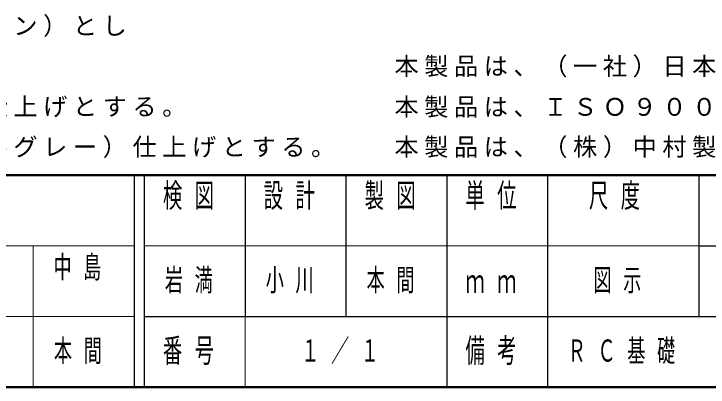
# Model space of a CAD drawing. Units: millimetres on the paper. Extents: x -365 to 10, y -38 to 257.
# Drawn here: x -250.4 to -181.6, y 0 to 37 of the extents above; entities that cross this region are included whole.
import ezdxf

# ---------------------------------------------------------------- set-up
doc = ezdxf.new("R2010")
doc.units = ezdxf.units.MM
doc.layers.add('LY_1', color=7, linetype='Continuous', lineweight=13)
doc.layers.add('LY_2', color=7, linetype='Continuous', lineweight=13)
doc.styles.add('ＭＳ ゴシック', font='')
doc.styles.get('ＭＳ ゴシック').set_extended_font_data('MS Gothic')

msp = doc.modelspace()

# ---------------------------------------------------------------- linework, layer by layer
at = {"layer": 'LY_2', "lineweight": 50}
for p, q in [((-365, 21), (0, 21)), ((-365, 0), (0, 0))]:
    msp.add_line(p, q, dxfattribs=at)
at = {"layer": 'LY_2', "color": 211, "lineweight": 25}
for p, q in [((-238.5, 21), (-238.5, 0)), ((-237.5, 21), (-237.5, 0)), ((-227.5, 21), (-227.5, 7)), ((-217.5, 21), (-217.5, 7)), ((-207.5, 21), (-207.5, 0)), ((-197.5, 21), (-197.5, 7)), ((-182.5, 21), (-182.5, 7)), ((-182.5, 14), (-70, 14)), ((-237.5, 7), (0, 7))]:
    msp.add_line(p, q, dxfattribs=at)
at = {"layer": 'LY_2'}
for p, q in [((-365, 14), (-238.5, 14)), ((-248.5, 14), (-248.5, 0)), ((-237.5, 14), (-182.5, 14)), ((-365, 7), (-238.5, 7)), ((-227.5, 7), (-227.5, 0))]:
    msp.add_line(p, q, dxfattribs=at)
at = {"layer": 'LY_2', "lineweight": 25}
msp.add_line((-197.5, 7), (-197.5, 0), dxfattribs=at)

# ---------------------------------------------------------------- texts
at = {"layer": 'LY_1', "style": 'ＭＳ ゴシック'}
for s, insert, char_height, attachment_point in [('\\T1.23;柱化粧板は、木粉入り再生プラスチック（ポリプロピレン系、色：サンディーブラウン）とし', (-362.691, 34.688), 1.76, 7), ('\\T1.23;本製品は、（一社）日本公園施設業協会賠償責任保険加入製品とする。', (-212.691, 30.688), 1.76, 7), ('\\T1.23;鋼材部は、電気亜鉛メッキ処理の上、ポリエステル粉体塗装（チャコールグレー）仕上げとする。', (-362.691, 26.688), 1.76, 7), ('\\T1.23;本製品は、ＩＳＯ９００１認証取得企業製品とする。', (-212.691, 26.688), 1.76, 7), ('\\T1.23;鋳鉄は、ＦＣＤ４５０とし、亜鉛溶射処理の上、ウレタン樹脂塗料塗装（チャコールグレー）仕上げとする。', (-362.691, 22.688), 1.76, 7), ('\\T1.23;本製品は、（株）中村製作所製品同等品以上とする。', (-212.691, 22.688), 1.76, 7), ('\\T1.64;\\W0.6;中島', (-246.5, 13), 2.199, 1), ('\\T1.64;\\W0.6;岩満', (-232.5, 10.5), 2.199, 5), ('\\T1.64;\\W0.6;小川', (-222.5, 10.5), 2.199, 5), ('\\T1.64;\\W0.6;本間', (-212.5, 10.5), 2.199, 5), ('\\T1.64;\\W0.6;図示', (-190, 10.5), 2.199, 5), ('\\T1.64;\\W0.6;本間', (-243.5, 3.5), 2.199, 5), ('\\T1.64;\\W0.6;１／１', (-217.5, 3.5), 2.199, 5), ('\\T1.64;\\W0.6;ＲＣ基礎', (-195.5, 3.5), 2.199, 4)]:
    msp.add_mtext(s, dxfattribs=dict(at, insert=insert, char_height=char_height, attachment_point=attachment_point))
at = {"layer": 'LY_2', "color": 4, "char_height": 2.346, "style": 'ＭＳ ゴシック'}
for s, insert, attachment_point in [('\\T1.64;\\W0.6;検図', (-232.5, 20.167), 2), ('\\T1.64;\\W0.6;設計', (-222.5, 20.167), 2), ('\\T1.64;\\W0.6;製図', (-212.5, 20.167), 2), ('\\T1.64;\\W0.6;単位', (-202.5, 20.167), 2), ('\\T1.64;\\W0.6;尺度', (-190.25, 20.167), 2), ('\\T1.64;\\W0.6;ｍｍ', (-202.5, 10.5), 5), ('\\T1.64;\\W0.6;番号', (-232.5, 3.5), 5), ('\\T1.64;\\W0.6;備考', (-202.5, 3.5), 5)]:
    msp.add_mtext(s, dxfattribs=dict(at, insert=insert, attachment_point=attachment_point))

doc.saveas('drawing.dxf')
